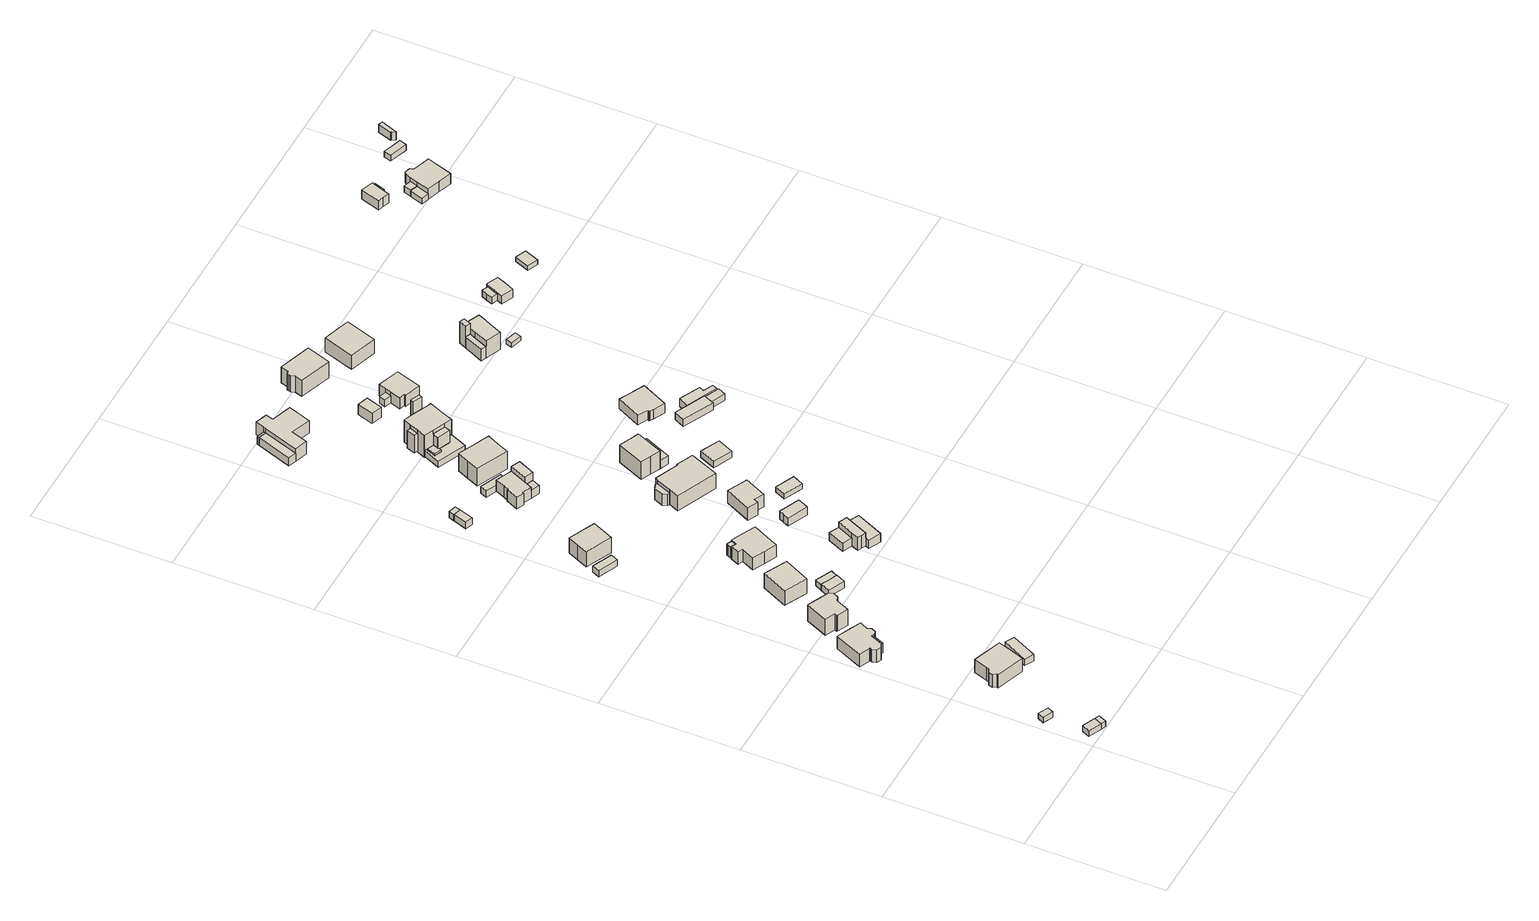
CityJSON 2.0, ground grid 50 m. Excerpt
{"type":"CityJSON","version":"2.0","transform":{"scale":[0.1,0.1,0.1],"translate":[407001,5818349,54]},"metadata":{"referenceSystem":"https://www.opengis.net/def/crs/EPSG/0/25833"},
"CityObjects":{
"building1":{"type":"Building","attributes":{"Gemeindeschluessel":"11000010","BezugspunktDach":"2200","function":"51009_1611","measuredHeight":2.53,"storeysAboveGround":0},"address":[{"country":"Germany","locality":"Berlin"}],"geometry":[{"type":"Solid","lod":"1","boundaries":[[[[0,1,2,3]],[[4,5,6,7]],[[4,7,3,2]],[[5,4,2,1]],[[6,5,1,0]],[[7,6,0,3]]]]}]},
"building2":{"type":"Building","attributes":{"Gemeindeschluessel":"11000010","BezugspunktDach":"2200","function":"31001_2723","measuredHeight":2.45,"storeysAboveGround":1},"address":[{"country":"Germany","locality":"Berlin","thoroughfareNumber":"57A (2)","thoroughfareName":"Lortzingstraße"}],"geometry":[{"type":"Solid","lod":"1","boundaries":[[[[8,9,1,0]],[[10,11,12,13]],[[10,13,0,1]],[[11,10,1,9]],[[12,11,9,8]],[[13,12,8,0]]]]}]},
"building3":{"type":"Building","attributes":{"Gemeindeschluessel":"11000010","BezugspunktDach":"2200","function":"51009_1610","measuredHeight":2.26,"storeysAboveGround":0},"address":[{"country":"Germany","locality":"Berlin"}],"geometry":[{"type":"Solid","lod":"1","boundaries":[[[[14,15,16,17]],[[18,19,20,21]],[[18,21,17,16]],[[19,18,16,15]],[[20,19,15,14]],[[21,20,14,17]]]]}]},
"building4":{"type":"Building","attributes":{"Gemeindeschluessel":"11000010","BezugspunktDach":"2200","function":"31001_1010","measuredHeight":7.86,"storeysAboveGround":1},"address":[{"country":"Germany","locality":"Berlin","thoroughfareNumber":"52","thoroughfareName":"Landvogtstraße"}],"geometry":[{"type":"Solid","lod":"1","boundaries":[[[[22,23,24,25,26,27,28,29,30,31]],[[32,33,34,35,36,37,38,39,40,41]],[[32,41,31,30]],[[33,32,30,29]],[[34,33,29,28]],[[35,34,28,27]],[[36,35,27,26]],[[37,36,26,25]],[[38,37,25,24]],[[39,38,24,23]],[[40,39,23,22]],[[41,40,22,31]]]]}]},
"building5":{"type":"Building","attributes":{"Gemeindeschluessel":"11000010","BezugspunktDach":"2200","function":"31001_1010","measuredHeight":8.36,"storeysAboveGround":1},"address":[{"country":"Germany","locality":"Berlin","thoroughfareNumber":"56B","thoroughfareName":"Lortzingstraße"}],"geometry":[{"type":"Solid","lod":"1","boundaries":[[[[42,43,44,45,46,47,48,49,50,51,52,53,54,55,56,57,58,59,60]],[[61,62,63,64,65,66,67,68,69,70,71,72,73,74,75,76,77,78,79]],[[61,79,60,59]],[[62,61,59,58]],[[63,62,58,57]],[[64,63,57,56]],[[65,64,56,55]],[[66,65,55,54]],[[67,66,54,53]],[[68,67,53,52]],[[69,68,52,51]],[[70,69,51,50]],[[71,70,50,49]],[[72,71,49,48]],[[73,72,48,47]],[[74,73,47,46]],[[75,74,46,45]],[[76,75,45,44]],[[77,76,44,43]],[[78,77,43,42]],[[79,78,42,60]]]]}]},
"building6":{"type":"Building","attributes":{"Gemeindeschluessel":"11000010","BezugspunktDach":"2200","function":"51009_1610","measuredHeight":4.18,"storeysAboveGround":0},"address":[{"country":"Germany","locality":"Berlin"}],"geometry":[{"type":"Solid","lod":"1","boundaries":[[[[80,81,82,83]],[[84,85,86,87]],[[84,87,83,82]],[[85,84,82,81]],[[86,85,81,80]],[[87,86,80,83]]]]}]},
"building7":{"type":"Building","attributes":{"Gemeindeschluessel":"11000010","BezugspunktDach":"2200","function":"31001_2463","measuredHeight":3.16,"storeysAboveGround":1},"address":[{"country":"Germany","locality":"Berlin","thoroughfareNumber":"52 (1)","thoroughfareName":"Landvogtstraße"}],"geometry":[{"type":"Solid","lod":"1","boundaries":[[[[88,89,90,91]],[[92,93,94,95]],[[92,95,91,90]],[[93,92,90,89]],[[94,93,89,88]],[[95,94,88,91]]]]}]},
"building8":{"type":"Building","attributes":{"Gemeindeschluessel":"11000010","BezugspunktDach":"2200","function":"31001_1010","measuredHeight":9.67,"storeysAboveGround":1},"address":[{"country":"Germany","locality":"Berlin","thoroughfareNumber":"56A","thoroughfareName":"Lortzingstraße"}],"geometry":[{"type":"Solid","lod":"1","boundaries":[[[[96,97,98,99,100,101,102,103,104,105,106]],[[107,108,109,110,111,112,113,114,115,116,117]],[[107,117,106,105]],[[108,107,105,104]],[[109,108,104,103]],[[110,109,103,102]],[[111,110,102,101]],[[112,111,101,100]],[[113,112,100,99]],[[114,113,99,98]],[[115,114,98,97]],[[116,115,97,96]],[[117,116,96,106]]]]}]},
"building9":{"type":"Building","attributes":{"Gemeindeschluessel":"11000010","BezugspunktDach":"2200","function":"31001_1010","measuredHeight":8.04,"storeysAboveGround":1},"address":[{"country":"Germany","locality":"Berlin","thoroughfareNumber":"56","thoroughfareName":"Lortzingstraße"}],"geometry":[{"type":"Solid","lod":"1","boundaries":[[[[118,119,120,121,122]],[[123,124,125,126,127]],[[123,127,122,121]],[[124,123,121,120]],[[125,124,120,119]],[[126,125,119,118]],[[127,126,118,122]]]]}]},
"building10":{"type":"Building","attributes":{"Gemeindeschluessel":"11000010","BezugspunktDach":"2200","function":"31001_2463","measuredHeight":3.16,"storeysAboveGround":1},"address":[{"country":"Germany","locality":"Berlin","thoroughfareNumber":"16B (1)","thoroughfareName":"Lortzingstraße"}],"geometry":[{"type":"Solid","lod":"1","boundaries":[[[[128,129,130,131]],[[132,133,134,135]],[[132,135,131,130]],[[133,132,130,129]],[[134,133,129,128]],[[135,134,128,131]]]]}]},
"building11":{"type":"Building","attributes":{"Gemeindeschluessel":"11000010","BezugspunktDach":"2200","function":"31001_2463","measuredHeight":3.23,"storeysAboveGround":1},"address":[{"country":"Germany","locality":"Berlin","thoroughfareNumber":"56 (1)","thoroughfareName":"Lortzingstraße"}],"geometry":[{"type":"Solid","lod":"1","boundaries":[[[[136,137,138,139,140]],[[141,142,143,144,145]],[[141,145,140,139]],[[142,141,139,138]],[[143,142,138,137]],[[144,143,137,136]],[[145,144,136,140]]]]}]},
"building12":{"type":"Building","attributes":{"Gemeindeschluessel":"11000010","BezugspunktDach":"2200","function":"51009_1610","measuredHeight":2.35,"storeysAboveGround":0},"address":[{"country":"Germany","locality":"Berlin"}],"geometry":[{"type":"Solid","lod":"1","boundaries":[[[[146,147,148,149]],[[150,151,152,153]],[[150,153,149,148]],[[151,150,148,147]],[[152,151,147,146]],[[153,152,146,149]]]]}]},
"building13":{"type":"Building","attributes":{"Gemeindeschluessel":"11000010","BezugspunktDach":"2200","function":"31001_1010","measuredHeight":8.11,"storeysAboveGround":1},"address":[{"country":"Germany","locality":"Berlin","thoroughfareNumber":"18","thoroughfareName":"Bachstraße"}],"geometry":[{"type":"Solid","lod":"1","boundaries":[[[[154,155,156,157,158,159]],[[160,161,162,163,164,165]],[[160,165,159,158]],[[161,160,158,157]],[[162,161,157,156]],[[163,162,156,155]],[[164,163,155,154]],[[165,164,154,159]]]]}]},
"building14":{"type":"Building","attributes":{"Gemeindeschluessel":"11000010","BezugspunktDach":"2200","function":"51009_1610","measuredHeight":4.7,"storeysAboveGround":0},"address":[{"country":"Germany","locality":"Berlin"}],"geometry":[{"type":"Solid","lod":"1","boundaries":[[[[166,167,168,169,170,171]],[[172,173,174,175,176,177]],[[172,177,171,170]],[[173,172,170,169]],[[174,173,169,168]],[[175,174,168,167]],[[176,175,167,166]],[[177,176,166,171]]]]}]},
"building15":{"type":"Building","attributes":{"Gemeindeschluessel":"11000010","BezugspunktDach":"2200","function":"51009_1611","measuredHeight":2.88,"storeysAboveGround":0},"address":[{"country":"Germany","locality":"Berlin"}],"geometry":[{"type":"Solid","lod":"1","boundaries":[[[[178,179,180,181]],[[182,183,184,185]],[[182,185,181,180]],[[183,182,180,179]],[[184,183,179,178]],[[185,184,178,181]]]]}]},
"building16":{"type":"Building","attributes":{"Gemeindeschluessel":"11000010","BezugspunktDach":"2200","function":"31001_1010","measuredHeight":5.99,"storeysAboveGround":1},"address":[{"country":"Germany","locality":"Berlin","thoroughfareNumber":"55","thoroughfareName":"Lortzingstraße"}],"geometry":[{"type":"Solid","lod":"1","boundaries":[[[[186,187,188,189,190,191,192,193,194,195,196]],[[197,198,177,176,175,199,200,201,202,203,204]],[[197,204,196,195]],[[198,197,195,194]],[[177,198,194,193]],[[176,177,193,192]],[[175,176,192,191]],[[199,175,191,190]],[[200,199,190,189]],[[201,200,189,188]],[[202,201,188,187]],[[203,202,187,186]],[[204,203,186,196]]]]}]},
"building17":{"type":"Building","attributes":{"Gemeindeschluessel":"11000010","BezugspunktDach":"2200","function":"31001_1313","measuredHeight":2.64,"storeysAboveGround":1},"address":[{"country":"Germany","locality":"Berlin","thoroughfareNumber":"16A (1)","thoroughfareName":"Bachstraße"}],"geometry":[{"type":"Solid","lod":"1","boundaries":[[[[205,206,207,208,209]],[[210,211,212,183,182]],[[210,182,209,208]],[[211,210,208,207]],[[212,211,207,206]],[[183,212,206,205]],[[182,183,205,209]]]]}]},
"building18":{"type":"Building","attributes":{"Gemeindeschluessel":"11000010","function":"31001_1010"},"address":[{"country":"Germany","locality":"Berlin","thoroughfareNumber":"51","thoroughfareName":"Landvogtstraße"}],"children":["building18-1","building18-2","building18-3"]},
"building18-1":{"type":"BuildingPart","attributes":{"BezugspunktDach":"2200","measuredHeight":5.88,"storeysAboveGround":2},"parents":["building18"],"geometry":[{"type":"MultiSurface","lod":"1","boundaries":[[[213,214,215,216,217,218,219]],[[220,221,222,223,224,225,226]],[[220,226,219,218]],[[227,228,218,217]],[[222,221,217,216]],[[223,222,216,215]],[[229,230,215,214]],[[223,231,223,224]],[[225,224,214,213]],[[226,225,213,219]],[[221,220,228,227]],[[224,223,231,230,229]]]}]},
"building18-2":{"type":"BuildingPart","attributes":{"BezugspunktDach":"2200","measuredHeight":3.64,"storeysAboveGround":2},"parents":["building18"],"geometry":[{"type":"Solid","lod":"1","boundaries":[[[[232,233,230,229,234]],[[224,223,235,236,237]],[[224,237,234,229]],[[235,223,230,233]],[[236,235,233,232]],[[237,236,232,234]],[[223,224,229,230]]]]}]},
"building18-3":{"type":"BuildingPart","attributes":{"BezugspunktDach":"2200","measuredHeight":3.81,"storeysAboveGround":2},"parents":["building18"],"geometry":[{"type":"MultiSurface","lod":"1","boundaries":[[[228,227,238,239]],[[240,241,242,243]],[[240,243,239,238]],[[241,240,238,227]],[[242,241,221,220]],[[243,242,228,239]],[[220,221,227,228]]]}]},
"building19":{"type":"Building","attributes":{"Gemeindeschluessel":"11000010","function":"31001_1010"},"address":[{"country":"Germany","locality":"Berlin","thoroughfareNumber":"16D","thoroughfareName":"Lortzingstraße"}],"children":["building19-1","building19-2","building19-3"]},
"building19-1":{"type":"BuildingPart","attributes":{"BezugspunktDach":"2200","measuredHeight":7.11,"storeysAboveGround":1},"parents":["building19"],"geometry":[{"type":"Solid","lod":"1","boundaries":[[[[244,245,246,247,248,249,250,251,252,253,254,255,256,257]],[[258,259,260,261,262,263,264,265,266,267,268,269,270,271]],[[258,271,257,256]],[[259,258,256,255]],[[260,259,255,254]],[[261,260,254,253]],[[262,261,253,252]],[[263,262,252,251]],[[264,263,251,250]],[[268,267,247,246],[268,272,273,267]],[[269,268,246,245]],[[270,269,245,244]],[[271,270,244,257]],[[265,264,250,249]],[[266,265,249,248]],[[266,248,247,267]],[[272,268,267,273]]]]}]},
"building19-2":{"type":"BuildingPart","attributes":{"BezugspunktDach":"2200","measuredHeight":3.53,"storeysAboveGround":1},"parents":["building19"],"geometry":[{"type":"Solid","lod":"1","boundaries":[[[[274,275,273,272]],[[267,276,277,268]],[[277,276,275,274]],[[268,277,274,272]],[[267,268,272,273]],[[276,267,273,275]]]]}]},
"building19-3":{"type":"BuildingPart","attributes":{"BezugspunktDach":"2200","measuredHeight":6.95,"storeysAboveGround":1},"parents":["building19"],"geometry":[{"type":"MultiSurface","lod":"1","boundaries":[[[278,279,280,281]],[[282,283,284,285]],[[250,249,265,264,282,285,267,266,265,249,248,247,286,281,280]],[[283,282,280,279]],[[284,283,279,278]],[[273,275,276,267,285,284,278,281]],[[264,265,249,250]],[[249,265,266,248]],[[286,247,248,266,267]],[[267,276,275,273]]]}]},
"building20":{"type":"Building","attributes":{"Gemeindeschluessel":"11000010","BezugspunktDach":"2200","function":"51009_1611","measuredHeight":2.76,"storeysAboveGround":0},"address":[{"country":"Germany","locality":"Berlin"}],"geometry":[{"type":"Solid","lod":"1","boundaries":[[[[287,288,289,290,291]],[[292,293,294,295,296]],[[292,296,291,290]],[[293,292,290,289]],[[294,293,289,288]],[[295,294,288,287]],[[296,295,287,291]]]]}]},
"building21":{"type":"Building","attributes":{"Gemeindeschluessel":"11000010","BezugspunktDach":"2200","function":"31001_2723","measuredHeight":4.02,"storeysAboveGround":1},"address":[{"country":"Germany","locality":"Berlin","thoroughfareNumber":"55 (1)","thoroughfareName":"Lortzingstraße"}],"geometry":[{"type":"Solid","lod":"1","boundaries":[[[[297,298,299,300,301,302]],[[303,304,305,306,307,308]],[[303,308,302,301]],[[304,303,301,300]],[[305,304,300,299]],[[306,305,299,298]],[[307,306,298,297]],[[308,307,297,302]]]]}]},
"building22":{"type":"Building","attributes":{"Gemeindeschluessel":"11000010","BezugspunktDach":"2200","function":"31001_2000","measuredHeight":3.74,"storeysAboveGround":1},"address":[{"country":"Germany","locality":"Berlin","thoroughfareNumber":"44 (1)","thoroughfareName":"Pfalzgrafenweg"}],"geometry":[{"type":"Solid","lod":"1","boundaries":[[[[309,310,311,312]],[[313,314,315,316]],[[313,316,312,311]],[[314,313,311,310]],[[315,314,310,309]],[[316,315,309,312]]]]}]},
"building23":{"type":"Building","attributes":{"Gemeindeschluessel":"11000010","BezugspunktDach":"2200","function":"31001_1010","measuredHeight":7.12,"storeysAboveGround":1},"address":[{"country":"Germany","locality":"Berlin","thoroughfareNumber":"54","thoroughfareName":"Lortzingstraße"}],"geometry":[{"type":"Solid","lod":"1","boundaries":[[[[317,318,319,320,321,322,323]],[[324,325,326,327,328,329,330]],[[324,330,323,322]],[[325,324,322,321]],[[326,325,321,320]],[[327,326,320,319]],[[328,327,319,318]],[[329,328,318,317]],[[330,329,317,323]]]]}]},
"building24":{"type":"Building","attributes":{"Gemeindeschluessel":"11000010","BezugspunktDach":"2200","function":"31001_1010","measuredHeight":9.3,"storeysAboveGround":1},"address":[{"country":"Germany","locality":"Berlin","thoroughfareNumber":"16E","thoroughfareName":"Lortzingstraße"}],"geometry":[{"type":"Solid","lod":"1","boundaries":[[[[331,332,333,334,335,336,337,338]],[[339,340,341,342,343,344,345,346]],[[339,346,338,337]],[[340,339,337,336]],[[341,340,336,335]],[[342,341,335,334]],[[343,342,334,333]],[[344,343,333,332]],[[345,344,332,331]],[[346,345,331,338]]]]}]},
"building25":{"type":"Building","attributes":{"Gemeindeschluessel":"11000010","function":"31001_1010"},"address":[{"country":"Germany","locality":"Berlin","thoroughfareNumber":"53","thoroughfareName":"Lortzingstraße"}],"children":["building25-1","building25-2"]},
"building25-1":{"type":"BuildingPart","attributes":{"BezugspunktDach":"2200","measuredHeight":8.42,"storeysAboveGround":1},"parents":["building25"],"geometry":[{"type":"MultiSurface","lod":"1","boundaries":[[[347,348,349,350,351,352,353,354,355,356,357]],[[358,359,360,361,362,363,364,365,366,367,368]],[[358,368,357,356]],[[359,358,356,355]],[[369,370,355,354]],[[361,360,354,353]],[[362,361,353,352]],[[363,362,352,351]],[[364,363,351,350]],[[365,364,350,349]],[[366,365,349,348]],[[367,366,348,347]],[[368,367,347,357]],[[360,359,371,370,369]]]}]},
"building25-2":{"type":"BuildingPart","attributes":{"BezugspunktDach":"2200","measuredHeight":4.88,"storeysAboveGround":1},"parents":["building25"],"geometry":[{"type":"MultiSurface","lod":"1","boundaries":[[[372,373,370,369,374,375,376]],[[377,378,360,359,358,379,380]],[[377,380,376,375]],[[378,377,375,374]],[[360,378,374,369]],[[358,359,370,373]],[[379,358,373,372]],[[380,379,372,376]],[[359,360,381,369,370]]]}]},
"building26":{"type":"Building","attributes":{"Gemeindeschluessel":"11000010","BezugspunktDach":"2200","function":"51009_1610","measuredHeight":3.36,"storeysAboveGround":0},"address":[{"country":"Germany","locality":"Berlin"}],"geometry":[{"type":"Solid","lod":"1","boundaries":[[[[382,383,384,385]],[[386,387,314,313]],[[386,313,385,384]],[[387,386,384,383]],[[314,387,383,382]],[[313,314,382,385]]]]}]},
"building27":{"type":"Building","attributes":{"Gemeindeschluessel":"11000010","BezugspunktDach":"2200","function":"31001_1010","measuredHeight":5.41,"storeysAboveGround":1},"address":[{"country":"Germany","locality":"Berlin","thoroughfareNumber":"44","thoroughfareName":"Pfalzgrafenweg"}],"geometry":[{"type":"Solid","lod":"1","boundaries":[[[[388,389,390,391,392,393,394,395,396,397]],[[314,387,398,399,400,401,402,403,404,315]],[[314,315,397,396]],[[387,314,396,395]],[[398,387,395,394]],[[399,398,394,393]],[[400,399,393,392]],[[401,400,392,391]],[[402,401,391,390]],[[403,402,390,389]],[[404,403,389,388]],[[315,404,388,397]]]]}]},
"building28":{"type":"Building","attributes":{"Gemeindeschluessel":"11000010","BezugspunktDach":"2200","function":"51009_1611","measuredHeight":2.64,"storeysAboveGround":0},"address":[{"country":"Germany","locality":"Berlin"}],"geometry":[{"type":"Solid","lod":"1","boundaries":[[[[405,406,407,408,409,410,411,412,413,414,415,416]],[[417,418,419,420,421,422,423,424,425,426,427,428]],[[417,428,416,415]],[[418,417,415,414]],[[419,418,414,413]],[[420,419,413,412]],[[421,420,412,411]],[[422,421,411,410]],[[423,422,410,409]],[[424,423,409,408]],[[425,424,408,407]],[[426,425,407,406]],[[427,426,406,405]],[[428,427,405,416]]]]}]},
"building29":{"type":"Building","attributes":{"Gemeindeschluessel":"11000010","BezugspunktDach":"2200","function":"51009_1610","measuredHeight":5.04,"storeysAboveGround":0},"address":[{"country":"Germany","locality":"Berlin"}],"geometry":[{"type":"Solid","lod":"1","boundaries":[[[[429,430,431,432]],[[433,434,435,436]],[[433,436,432,431]],[[434,433,431,430]],[[435,434,430,429]],[[436,435,429,432]]]]}]},
"building30":{"type":"Building","attributes":{"Gemeindeschluessel":"11000010","BezugspunktDach":"2200","function":"31001_2000","measuredHeight":2.22,"storeysAboveGround":1},"address":[{"country":"Germany","locality":"Berlin","thoroughfareNumber":"54 (1)","thoroughfareName":"Lortzingstraße"}],"geometry":[{"type":"Solid","lod":"1","boundaries":[[[[437,438,439,440]],[[441,442,443,444]],[[441,444,440,439]],[[442,441,439,438]],[[443,442,438,437]],[[444,443,437,440]]]]}]},
"building31":{"type":"Building","attributes":{"Gemeindeschluessel":"11000010","function":"31001_1010"},"address":[{"country":"Germany","locality":"Berlin","thoroughfareNumber":"17, 17A","thoroughfareName":"Lortzingstraße"}],"children":["building31-1","building31-2","building31-3","building31-4"]},
"building31-1":{"type":"BuildingPart","attributes":{"BezugspunktDach":"2200","measuredHeight":10.18,"storeysAboveGround":1},"parents":["building31"],"geometry":[{"type":"MultiSurface","lod":"1","boundaries":[[[445,446,447,448,449,450,451,452,453,454,455,456,457,458,459,460]],[[461,462,463,464,465,466,467,468,469,470,471,472,473,474,475,476]],[[461,476,460,459]],[[462,461,459,458]],[[477,478,458,457]],[[463,462,479,480,481,482]],[[464,463,457,456]],[[465,464,456,455]],[[466,465,455,454]],[[467,466,454,453]],[[468,467,453,452]],[[469,468,452,451]],[[470,469,451,450]],[[471,470,450,449]],[[472,471,449,448]],[[473,472,448,447]],[[474,473,447,446]],[[483,484,485,446,445]],[[475,474,486,487]],[[476,475,445,460]],[[482,481,480,479,478,477]],[[487,486,485,484,483]]]}]},
"building31-2":{"type":"BuildingPart","attributes":{"BezugspunktDach":"2200","measuredHeight":7.54,"storeysAboveGround":1},"parents":["building31"],"geometry":[{"type":"Solid","lod":"1","boundaries":[[[[478,477,488,489]],[[490,481,480,491]],[[490,491,489,488]],[[481,490,488,477]],[[491,480,478,489]],[[480,481,477,478]]]]}]},
"building31-3":{"type":"BuildingPart","attributes":{"BezugspunktDach":"2200","measuredHeight":7.89,"storeysAboveGround":1},"parents":["building31"],"geometry":[{"type":"MultiSurface","lod":"1","boundaries":[[[492,493,484,483,494,495]],[[496,487,486,497,498,499]],[[500,501,495,494]],[[487,496,494,483]],[[497,486,484,493]],[[498,497,493,492]],[[499,501,502,498,492,495]],[[496,499,501,500]],[[486,487,483,484]],[[498,502,501,499]]]}]},
"building31-4":{"type":"BuildingPart","attributes":{"BezugspunktDach":"2200","measuredHeight":3.13,"storeysAboveGround":1},"parents":["building31"],"geometry":[{"type":"MultiSurface","lod":"1","boundaries":[[[503,502,501,500,504,505]],[[506,507,508,509,510,511]],[[506,511,505,504]],[[507,506,504,500]],[[508,507,496,499]],[[509,508,499,498]],[[510,509,502,503]],[[511,510,503,505]],[[499,496,500,501]],[[498,499,501,502]]]}]},
"building32":{"type":"Building","attributes":{"Gemeindeschluessel":"11000010","function":"31001_1010"},"address":[{"country":"Germany","locality":"Berlin","thoroughfareNumber":"52","thoroughfareName":"Lortzingstraße"}],"children":["building32-1","building32-2"]},
"building32-1":{"type":"BuildingPart","attributes":{"BezugspunktDach":"2200","measuredHeight":8.84,"storeysAboveGround":2},"parents":["building32"],"geometry":[{"type":"MultiSurface","lod":"1","boundaries":[[[512,513,514,515,516,517]],[[518,519,520,521,522,523]],[[518,523,517,516]],[[519,518,516,515]],[[520,519,515,514]],[[521,520,521,524,525,526,514,513]],[[522,521,513,512]],[[523,522,512,517]],[[526,525,524,521,520]]]}]},
"building32-2":{"type":"BuildingPart","attributes":{"BezugspunktDach":"2200","measuredHeight":3.58,"storeysAboveGround":2},"parents":["building32"],"geometry":[{"type":"Solid","lod":"1","boundaries":[[[[527,528,525,524]],[[520,529,530,521]],[[529,520,525,528]],[[530,529,528,527]],[[521,530,527,524]],[[521,524,525,520]]]]}]},
"building33":{"type":"Building","attributes":{"Gemeindeschluessel":"11000010","BezugspunktDach":"2200","function":"51009_1610","measuredHeight":14.38,"storeysAboveGround":0},"address":[{"country":"Germany","locality":"Berlin"}],"geometry":[{"type":"Solid","lod":"1","boundaries":[[[[531,532,533,534]],[[535,536,537,538]],[[535,538,534,533]],[[536,535,533,532]],[[537,536,532,531]],[[538,537,531,534]]]]}]},
"building34":{"type":"Building","attributes":{"Gemeindeschluessel":"11000010","BezugspunktDach":"2200","function":"31001_1313","measuredHeight":2.64,"storeysAboveGround":1},"address":[{"country":"Germany","locality":"Berlin","thoroughfareNumber":"53 (1)","thoroughfareName":"Lortzingstraße"}],"geometry":[{"type":"Solid","lod":"1","boundaries":[[[[539,540,541,542]],[[543,544,545,546]],[[543,546,542,541]],[[544,543,541,540]],[[545,544,540,539]],[[546,545,539,542]]]]}]},
"building35":{"type":"Building","attributes":{"Gemeindeschluessel":"11000010","BezugspunktDach":"2200","function":"31001_2723","measuredHeight":5.09,"storeysAboveGround":1},"address":[{"country":"Germany","locality":"Berlin","thoroughfareNumber":"18 (1)","thoroughfareName":"Lortzingstraße"}],"geometry":[{"type":"Solid","lod":"1","boundaries":[[[[547,548,549,550]],[[551,552,553,554]],[[551,554,550,549]],[[552,551,549,548]],[[553,552,548,547]],[[554,553,547,550]]]]}]},
"building36":{"type":"Building","attributes":{"Gemeindeschluessel":"11000010","BezugspunktDach":"2200","function":"51009_1610","measuredHeight":2.94,"storeysAboveGround":0},"address":[{"country":"Germany","locality":"Berlin"}],"geometry":[{"type":"Solid","lod":"1","boundaries":[[[[555,556,557,558]],[[559,560,561,562]],[[559,562,558,557]],[[560,559,557,556]],[[561,560,556,555]],[[562,561,555,558]]]]}]},
"building37":{"type":"Building","attributes":{"Gemeindeschluessel":"11000010","BezugspunktDach":"2200","function":"31001_1010","measuredHeight":4.83,"storeysAboveGround":1},"address":[{"country":"Germany","locality":"Berlin","thoroughfareNumber":"18","thoroughfareName":"Lortzingstraße"}],"geometry":[{"type":"Solid","lod":"1","boundaries":[[[[563,564,565,566,567,568,569,570]],[[571,572,573,574,575,576,577,578]],[[571,578,570,569]],[[572,571,569,568]],[[573,572,568,567]],[[574,573,567,566]],[[575,574,566,565]],[[576,575,565,564]],[[577,576,564,563]],[[578,577,563,570]]]]}]},
"building38":{"type":"Building","attributes":{"Gemeindeschluessel":"11000010","BezugspunktDach":"2200","function":"31001_1010","measuredHeight":9,"storeysAboveGround":1},"address":[{"country":"Germany","locality":"Berlin","thoroughfareNumber":"46","thoroughfareName":"Pfalzgrafenweg"}],"geometry":[{"type":"Solid","lod":"1","boundaries":[[[[579,580,581,582,583,584,585,586,587,588]],[[589,590,591,592,593,594,595,596,597,598]],[[589,598,588,587]],[[590,589,587,586]],[[591,590,586,585]],[[592,591,585,584]],[[593,592,584,583]],[[594,593,583,582]],[[595,594,582,581]],[[596,595,581,580]],[[597,596,580,579]],[[598,597,579,588]]]]}]},
"building39":{"type":"Building","attributes":{"Gemeindeschluessel":"11000010","BezugspunktDach":"2200","function":"31001_1010","measuredHeight":4.9,"storeysAboveGround":2},"address":[{"country":"Germany","locality":"Berlin","thoroughfareNumber":"51","thoroughfareName":"Lortzingstraße"}],"geometry":[{"type":"Solid","lod":"1","boundaries":[[[[599,600,601,602,603,604,605,606,607,608]],[[609,610,611,612,613,614,615,616,617,618]],[[609,618,608,607]],[[610,609,607,606]],[[611,610,606,605]],[[612,611,605,604]],[[613,612,604,603]],[[614,613,603,602]],[[615,614,602,601]],[[616,615,601,600]],[[617,616,600,599]],[[618,617,599,608]]]]}]},
"building40":{"type":"Building","attributes":{"Gemeindeschluessel":"11000010","function":"31001_2723"},"address":[{"country":"Germany","locality":"Berlin","thoroughfareNumber":"52 (1)","thoroughfareName":"Lortzingstraße"}],"children":["building40-1","building40-2"]},
"building40-1":{"type":"BuildingPart","attributes":{"BezugspunktDach":"2200","measuredHeight":3.75,"storeysAboveGround":1},"parents":["building40"],"geometry":[{"type":"Solid","lod":"1","boundaries":[[[[619,620,621,622,623,624]],[[625,626,627,628,629,630]],[[625,630,624,623]],[[626,625,623,622]],[[627,626,622,621]],[[628,627,621,620],[628,631,632,627]],[[629,628,620,619]],[[630,629,619,624]],[[631,628,627,632]]]]}]},
"building40-2":{"type":"BuildingPart","attributes":{"BezugspunktDach":"2200","measuredHeight":2.63,"storeysAboveGround":1},"parents":["building40"],"geometry":[{"type":"Solid","lod":"1","boundaries":[[[[633,634,635,632,631]],[[627,636,637,638,628]],[[636,627,632,635]],[[637,636,635,634]],[[638,637,634,633]],[[628,638,633,631]],[[631,632,627,628]]]]}]},
"building41":{"type":"Building","attributes":{"Gemeindeschluessel":"11000010","BezugspunktDach":"2200","function":"31001_2723","measuredHeight":3.26,"storeysAboveGround":1},"address":[{"country":"Germany","locality":"Berlin","thoroughfareNumber":"51 (1)","thoroughfareName":"Lortzingstraße"}],"geometry":[{"type":"Solid","lod":"1","boundaries":[[[[639,640,641,642,643,644]],[[645,646,647,648,636,626]],[[645,626,644,643]],[[646,645,643,642]],[[647,646,642,641]],[[648,647,641,640]],[[636,648,640,639]],[[626,636,639,644]]]]}]},
"building42":{"type":"Building","attributes":{"Gemeindeschluessel":"11000010","BezugspunktDach":"2200","function":"31001_1010","measuredHeight":8.33,"storeysAboveGround":1},"address":[{"country":"Germany","locality":"Berlin","thoroughfareNumber":"48","thoroughfareName":"Pfalzgrafenweg"}],"geometry":[{"type":"Solid","lod":"1","boundaries":[[[[649,650,651,652,653]],[[654,655,656,657,658]],[[654,658,653,652]],[[655,654,652,651]],[[656,655,651,650]],[[657,656,650,649]],[[658,657,649,653]]]]}]},
"building43":{"type":"Building","attributes":{"Gemeindeschluessel":"11000010","function":"31001_1010"},"address":[{"country":"Germany","locality":"Berlin","thoroughfareNumber":"48","thoroughfareName":"Lortzingstraße"}],"children":["building43-1","building43-2"]},
"building43-1":{"type":"BuildingPart","attributes":{"BezugspunktDach":"2200","measuredHeight":9.71,"storeysAboveGround":1},"parents":["building43"],"geometry":[{"type":"MultiSurface","lod":"1","boundaries":[[[659,660,661,662,663,664,665,666]],[[667,668,669,670,671,672,673,674]],[[675,676,666,665]],[[677,675,667,665,664]],[[669,668,664,663]],[[670,669,663,662]],[[671,670,662,661]],[[672,671,661,660]],[[673,672,660,659]],[[674,673,659,666]],[[667,674,676,675]],[[668,667,675,677]]]}]},
"building43-2":{"type":"BuildingPart","attributes":{"BezugspunktDach":"2200","measuredHeight":4.94,"storeysAboveGround":1},"parents":["building43"],"geometry":[{"type":"MultiSurface","lod":"1","boundaries":[[[676,677,678,679]],[[680,668,674,681]],[[680,681,679,678]],[[668,680,678,677]],[[681,674,676,679]],[[674,667,675,676]],[[677,675,667,668]]]}]},
"building44":{"type":"Building","attributes":{"Gemeindeschluessel":"11000010","BezugspunktDach":"2200","function":"51009_1610","measuredHeight":9.29,"storeysAboveGround":0},"address":[{"country":"Germany","locality":"Berlin"}],"geometry":[{"type":"Solid","lod":"1","boundaries":[[[[682,683,684,685]],[[686,687,688,689]],[[686,689,685,684]],[[687,686,684,683]],[[688,687,683,682]],[[689,688,682,685]]]]}]},
"building45":{"type":"Building","attributes":{"Gemeindeschluessel":"11000010","BezugspunktDach":"2200","function":"31001_2000","measuredHeight":1.83,"storeysAboveGround":1},"address":[{"country":"Germany","locality":"Berlin","thoroughfareNumber":"48 (2)","thoroughfareName":"Lortzingstraße"}],"geometry":[{"type":"Solid","lod":"1","boundaries":[[[[690,691,692,693]],[[694,695,696,697]],[[694,697,693,692]],[[695,694,692,691]],[[696,695,691,690]],[[697,696,690,693]]]]}]},
"building46":{"type":"Building","attributes":{"Gemeindeschluessel":"11000010","function":"31001_1010"},"address":[{"country":"Germany","locality":"Berlin","thoroughfareNumber":"50","thoroughfareName":"Pfalzgrafenweg"}],"children":["building46-1","building46-2"]},
"building46-1":{"type":"BuildingPart","attributes":{"BezugspunktDach":"2200","measuredHeight":4.19,"storeysAboveGround":1},"parents":["building46"],"geometry":[{"type":"MultiSurface","lod":"1","boundaries":[[[698,699,700,701,702,703,704,705,706]],[[707,708,709,710,711,712,713,714,715]],[[707,715,706,705]],[[716,717,718,705,704]],[[719,720,716,708,704,703]],[[721,719,703,702]],[[711,710,702,701]],[[712,711,701,700]],[[713,712,700,699]],[[714,713,699,698]],[[715,714,698,706]],[[708,707,718,717,716]],[[709,722,720,719]],[[722,708,716,720]],[[710,709,719,721]]]}]},
"building46-2":{"type":"BuildingPart","attributes":{"BezugspunktDach":"2200","measuredHeight":3.55,"storeysAboveGround":1},"parents":["building46"],"geometry":[{"type":"MultiSurface","lod":"1","boundaries":[[[717,720,719,721,723,724,725]],[[726,727,710,709,722,707,728]],[[726,728,725,724]],[[727,726,724,723]],[[710,727,723,721]],[[728,707,717,725]],[[709,710,721,719]],[[722,709,719,720]],[[707,729,708,716,717]],[[722,720,716,708]]]}]},
"building47":{"type":"Building","attributes":{"Gemeindeschluessel":"11000010","BezugspunktDach":"2200","function":"31001_2000","measuredHeight":2.05,"storeysAboveGround":1},"address":[{"country":"Germany","locality":"Berlin","thoroughfareNumber":"52 (1)","thoroughfareName":"Pfalzgrafenweg"}],"geometry":[{"type":"Solid","lod":"1","boundaries":[[[[730,731,732,733]],[[734,735,736,737]],[[734,737,733,732]],[[735,734,732,731]],[[736,735,731,730]],[[737,736,730,733]]]]}]},
"building48":{"type":"Building","attributes":{"Gemeindeschluessel":"11000010","BezugspunktDach":"2200","function":"31001_1312","measuredHeight":4.58,"storeysAboveGround":1},"address":[{"country":"Germany","locality":"Berlin","thoroughfareNumber":"49","thoroughfareName":"Pfalzgrafenweg"}],"geometry":[{"type":"Solid","lod":"1","boundaries":[[[[738,739,740,741,742,743,744,745]],[[746,747,748,749,750,751,752,753]],[[746,753,745,744]],[[747,746,744,743]],[[748,747,743,742]],[[749,748,742,741]],[[750,749,741,740]],[[751,750,740,739]],[[752,751,739,738]],[[753,752,738,745]]]]}]},
"building49":{"type":"Building","attributes":{"Gemeindeschluessel":"11000010","BezugspunktDach":"2200","function":"31001_2000","measuredHeight":2.81,"storeysAboveGround":1},"address":[{"country":"Germany","locality":"Berlin","thoroughfareNumber":"49 (1)","thoroughfareName":"Pfalzgrafenweg"}],"geometry":[{"type":"Solid","lod":"1","boundaries":[[[[754,755,756,757]],[[758,759,760,761]],[[758,761,757,756]],[[759,758,756,755]],[[760,759,755,754]],[[761,760,754,757]]]]}]},
"building50":{"type":"Building","attributes":{"Gemeindeschluessel":"11000010","BezugspunktDach":"2200","function":"51009_1611","measuredHeight":3.21,"storeysAboveGround":0},"address":[{"country":"Germany","locality":"Berlin"}],"geometry":[{"type":"Solid","lod":"1","boundaries":[[[[762,763,764,765]],[[766,767,768,769]],[[766,769,765,764]],[[767,766,764,763]],[[768,767,763,762]],[[769,768,762,765]]]]}]},
"building51":{"type":"Building","attributes":{"Gemeindeschluessel":"11000010","BezugspunktDach":"2200","function":"31001_2723","measuredHeight":2.79,"storeysAboveGround":1},"address":[{"country":"Germany","locality":"Berlin","thoroughfareNumber":"53 (1)","thoroughfareName":"Pfalzgrafenweg"}],"geometry":[{"type":"Solid","lod":"1","boundaries":[[[[770,771,772,773]],[[774,775,776,777]],[[774,777,773,772]],[[775,774,772,771]],[[776,775,771,770]],[[777,776,770,773]]]]}]},
"building52":{"type":"Building","attributes":{"Gemeindeschluessel":"11000010","BezugspunktDach":"2200","function":"31001_1010","measuredHeight":5.62,"storeysAboveGround":1},"address":[{"country":"Germany","locality":"Berlin","thoroughfareNumber":"53","thoroughfareName":"Pfalzgrafenweg"}],"geometry":[{"type":"Solid","lod":"1","boundaries":[[[[778,779,780,781,782,783,784,785,786,787,788]],[[789,790,791,792,793,794,795,796,797,798,799]],[[789,799,788,787]],[[790,789,787,786]],[[791,790,786,785]],[[792,791,785,784]],[[793,792,784,783]],[[794,793,783,782]],[[795,794,782,781]],[[796,795,781,780]],[[797,796,780,779]],[[798,797,779,778]],[[799,798,778,788]]]]}]},
"building53":{"type":"Building","attributes":{"Gemeindeschluessel":"11000010","BezugspunktDach":"2200","function":"51009_1610","measuredHeight":2.78,"storeysAboveGround":0},"address":[{"country":"Germany","locality":"Berlin"}],"geometry":[{"type":"Solid","lod":"1","boundaries":[[[[800,801,802,803,804]],[[805,806,807,808,809]],[[805,809,804,803]],[[806,805,803,802]],[[807,806,802,801]],[[808,807,801,800]],[[809,808,800,804]]]]}]},
"building54":{"type":"Building","attributes":{"Gemeindeschluessel":"11000010","BezugspunktDach":"2200","function":"51009_1610","measuredHeight":3.55,"storeysAboveGround":0},"address":[{"country":"Germany","locality":"Berlin"}],"geometry":[{"type":"Solid","lod":"1","boundaries":[[[[810,811,812,813,814]],[[815,816,817,818,819]],[[815,819,814,813]],[[816,815,813,812]],[[817,816,812,811]],[[818,817,811,810]],[[819,818,810,814]]]]}]}
},
"vertices":[
[84,11,25],[97,40,25],[51,61,25],[37,33,25],[51,61,0],[97,40,0],[84,11,0],[37,33,0],
[101,4,25],[114,33,25],[97,40,1],[114,33,1],[101,4,1],[84,11,1],
[68,174,23],[79,196,23],[43,213,23],[32,191,23],[43,213,0],[79,196,0],[68,174,0],[32,191,0],
[116,394,58],[114,388,58],[217,353,58],[234,401,58],[250,450,58],[147,486,58],[130,437,58],[127,427,58],[114,422,58],[109,407,58],[114,422,1],[127,427,1],[130,437,1],[147,486,1],[250,450,1],[234,401,1],[217,353,1],[114,388,1],[116,394,1],[109,407,1],
[48,809,57],[51,808,57],[48,802,57],[53,786,57],[69,779,57],[84,786,57],[87,792,57],[103,829,57],[114,824,57],[115,824,57],[127,828,57],[134,844,57],[130,855,57],[128,856,57],[143,887,57],[108,903,57],[79,916,57],[55,927,57],[10,826,57],[55,927,3],[79,916,3],[108,903,3],[143,887,3],[128,856,3],[130,855,3],[134,844,3],[127,828,3],[115,824,3],[114,824,3],[103,829,3],[87,792,3],[84,786,3],[69,779,3],[53,786,3],[48,802,3],[51,808,3],[48,809,3],[10,826,3],
[98,787,48],[114,824,48],[103,829,48],[87,792,48],[103,829,6],[114,824,6],[98,787,6],[87,792,6],
[277,341,28],[323,432,28],[290,449,28],[245,358,28],[290,449,1],[323,432,1],[277,341,1],[245,358,1],
[129,971,73],[125,962,73],[128,960,73],[166,943,73],[188,991,73],[204,997,73],[213,1015,73],[206,1032,73],[168,1049,73],[130,1067,73],[94,987,73],[130,1067,4],[168,1049,4],[206,1032,4],[213,1015,4],[204,997,4],[188,991,4],[166,943,4],[128,960,4],[125,962,4],[129,971,4],[94,987,4],
[242,1124,69],[287,1216,69],[246,1236,69],[205,1256,69],[161,1163,69],[205,1256,6],[246,1236,6],[287,1216,6],[242,1124,6],[161,1163,6],
[94,1719,33],[106,1746,33],[34,1778,33],[22,1751,33],[34,1778,8],[106,1746,8],[94,1719,8],[22,1751,8],
[318,1028,32],[334,1062,32],[304,1075,32],[275,1089,32],[259,1055,32],[275,1089,4],[304,1075,4],[334,1062,4],[318,1028,4],[259,1055,4],
[334,1062,29],[346,1087,29],[287,1114,29],[275,1089,29],[287,1114,5],[346,1087,5],[334,1062,5],[275,1089,5],
[139,1763,75],[157,1801,75],[174,1839,75],[80,1882,75],[63,1844,75],[45,1806,75],[63,1844,9],[80,1882,9],[174,1839,9],[157,1801,9],[139,1763,9],[45,1806,9],
[299,1399,54],[310,1421,54],[292,1429,54],[289,1423,54],[283,1411,54],[281,1408,54],[283,1411,7],[289,1423,7],[292,1429,7],[310,1421,7],[299,1399,7],[281,1408,7],
[66,2217,38],[83,2267,38],[56,2275,38],[39,2226,38],[56,2275,9],[83,2267,9],[66,2217,9],[39,2226,9],
[307,1304,60],[350,1283,60],[362,1308,60],[396,1380,60],[353,1401,60],[310,1421,60],[299,1399,60],[281,1408,60],[267,1378,60],[285,1370,60],[264,1324,60],[285,1370,7],[267,1378,7],[353,1401,7],[396,1380,7],[362,1308,7],[350,1283,7],[307,1304,7],[264,1324,7],
[83,2267,36],[90,2288,36],[63,2296,36],[56,2277,36],[56,2275,36],[56,2277,9],[63,2296,9],[90,2288,9],
[505,1057,63],[520,1051,63],[558,1136,63],[543,1142,63],[528,1149,63],[501,1090,63],[490,1064,63],[501,1090,7],[528,1149,7],[543,1142,7],[558,1136,7],[520,1051,7],[505,1057,7],[490,1064,7],[528,1149,41],[501,1090,41],[520,1051,43],[558,1136,43],[558,1136,25],
[557,1016,43],[603,1115,43],[513,1036,43],[603,1115,7],[557,1016,7],[513,1036,7],
[493,1165,41],[466,1106,41],[493,1165,6],[528,1149,6],[501,1090,6],[466,1106,6],
[215,2107,62],[218,2114,62],[251,2099,62],[264,2128,62],[267,2134,62],[275,2153,62],[291,2188,62],[273,2196,62],[234,2213,62],[219,2178,62],[210,2160,62],[207,2161,62],[207,2160,62],[188,2119,62],[207,2160,13],[207,2161,13],[210,2160,13],[219,2178,13],[234,2213,13],[273,2196,13],[291,2188,13],[275,2153,13],[267,2134,13],[264,2128,13],[251,2099,13],[218,2114,13],[215,2107,13],[188,2119,13],[251,2099,48],[264,2128,48],
[283,2085,48],[296,2114,48],[296,2114,13],[283,2085,13],
[296,2114,82],[323,2174,82],[291,2188,82],[264,2128,82],[291,2188,12],[323,2174,12],[296,2114,12],[264,2128,12],[264,2128,50],
[234,2213,39],[273,2196,39],[284,2222,39],[207,2255,39],[196,2230,39],[207,2255,11],[284,2222,11],[273,2196,11],[234,2213,11],[196,2230,11],
[569,1279,41],[578,1298,41],[587,1318,41],[514,1350,41],[505,1331,41],[496,1311,41],[505,1331,7],[514,1350,7],[587,1318,7],[578,1298,7],[569,1279,7],[496,1311,7],
[82,2846,48],[126,2973,48],[98,2982,48],[53,2856,48],[98,2982,14],[126,2973,14],[82,2846,14],[53,2856,14],
[500,1421,62],[507,1436,62],[542,1420,62],[579,1497,62],[543,1514,62],[508,1531,62],[464,1438,62],[508,1531,8],[543,1514,8],[579,1497,8],[542,1420,8],[507,1436,8],[500,1421,8],[464,1438,8],
[348,2229,84],[366,2271,84],[385,2313,84],[367,2321,84],[328,2338,84],[272,2364,84],[253,2322,84],[234,2280,84],[253,2322,8],[272,2364,8],[328,2338,8],[367,2321,8],[385,2313,8],[366,2271,8],[348,2229,8],[234,2280,8],
[552,1594,74],[594,1694,74],[595,1697,74],[536,1723,74],[535,1719,74],[449,1756,74],[446,1748,74],[445,1748,74],[422,1693,74],[421,1693,74],[406,1657,74],[421,1693,9],[422,1693,9],[445,1748,9],[446,1748,9],[449,1756,9],[535,1719,9],[536,1723,9],[595,1697,9],[594,1694,9],[552,1594,9],[406,1657,9],[445,1748,58],[422,1693,58],[422,1693,42],
[414,1696,58],[421,1693,58],[438,1751,58],[421,1745,58],[407,1712,58],[421,1745,9],[438,1751,9],[414,1696,9],[407,1712,9],[445,1748,33],
[126,2973,47],[129,2981,47],[101,2990,47],[98,2982,47],[101,2990,14],[129,2981,14],
[127,2830,68],[147,2889,68],[218,2864,68],[246,2946,68],[173,2971,68],[182,2998,68],[139,3013,68],[129,2981,68],[126,2973,68],[82,2846,68],[139,3013,14],[182,2998,14],[173,2971,14],[246,2946,14],[218,2864,14],[147,2889,14],[127,2830,14],
[358,2383,38],[384,2444,38],[358,2455,38],[349,2432,38],[305,2451,38],[299,2438,38],[273,2449,38],[286,2480,38],[310,2470,38],[313,2474,38],[281,2488,38],[255,2427,38],[281,2488,12],[313,2474,12],[310,2470,12],[286,2480,12],[273,2449,12],[299,2438,12],[305,2451,12],[349,2432,12],[358,2455,12],[384,2444,12],[358,2383,12],[255,2427,12],
[367,2321,63],[374,2335,63],[335,2353,63],[328,2338,63],[335,2353,12],[374,2335,12],[367,2321,12],[328,2338,12],
[669,1346,31],[687,1384,31],[619,1415,31],[602,1377,31],[619,1415,9],[687,1384,9],[669,1346,9],[602,1377,9],
[313,2474,104],[358,2455,104],[384,2444,104],[384,2443,104],[387,2449,104],[399,2480,104],[422,2534,104],[405,2541,104],[387,2549,104],[355,2563,104],[318,2578,104],[307,2551,104],[306,2549,104],[294,2519,104],[281,2489,104],[281,2488,104],[281,2489,8],[294,2519,8],[306,2549,8],[307,2551,8],[318,2578,8],[355,2563,8],[387,2549,8],[405,2541,8],[422,2534,8],[399,2480,8],[387,2449,8],[384,2443,8],[384,2444,8],[358,2455,8],[313,2474,8],[281,2488,8],[306,2549,89],[294,2519,89],[294,2519,27],[294,2519,13],[306,2549,13],[306,2549,29],[313,2474,90],[358,2455,90],[358,2455,81],[358,2455,14],[313,2474,14],
[292,2554,89],[280,2525,89],[292,2554,13],[280,2525,13],
[305,2451,90],[349,2432,90],[310,2470,90],[303,2452,90],[310,2470,14],[349,2432,14],[305,2451,14],[303,2452,14],[310,2470,45],[303,2452,45],[305,2451,45],
[299,2438,45],[286,2480,45],[273,2449,45],[286,2480,13],[310,2470,13],[303,2452,13],[305,2451,13],[299,2438,13],[273,2449,13],
[521,1808,87],[556,1792,87],[598,1888,87],[563,1903,87],[527,1919,87],[485,1823,87],[527,1919,10],[563,1903,10],[598,1888,10],[556,1792,10],[521,1808,10],[485,1823,10],[556,1792,46],[598,1888,46],[598,1888,19],
[587,1778,46],[629,1874,46],[629,1874,10],[587,1778,10],
[387,2549,157],[392,2561,157],[360,2575,157],[355,2563,157],[360,2575,14],[392,2561,14],[387,2549,14],[355,2563,14],
[702,1609,37],[728,1667,37],[660,1698,37],[634,1640,37],[660,1698,10],[728,1667,10],[702,1609,10],[634,1640,10],
[382,2690,59],[401,2748,59],[362,2761,59],[343,2703,59],[362,2761,15],[401,2748,15],[382,2690,15],[343,2703,15],
[454,2690,47],[462,2713,47],[437,2722,47],[429,2699,47],[437,2722,17],[462,2713,17],[454,2690,17],[429,2699,17],
[463,2647,64],[461,2641,64],[519,2622,64],[548,2712,64],[470,2739,64],[462,2713,64],[454,2690,64],[442,2654,64],[454,2690,16],[462,2713,16],[470,2739,16],[548,2712,16],[519,2622,16],[461,2641,16],[463,2647,16],[442,2654,16],
[470,2917,90],[485,2960,90],[500,3003,90],[384,3042,90],[375,3016,90],[362,3010,90],[360,3003,90],[358,2996,90],[364,2983,90],[355,2957,90],[364,2983,20],[358,2996,20],[360,3003,20],[362,3010,20],[375,3016,20],[384,3042,20],[500,3003,20],[485,2960,20],[470,2917,20],[355,2957,20],
[744,1926,51],[741,1919,51],[745,1917,51],[756,1911,51],[796,1891,51],[842,1985,51],[802,2005,51],[791,2010,51],[751,2030,51],[708,1944,51],[751,2030,10],[791,2010,10],[802,2005,10],[842,1985,10],[796,1891,10],[756,1911,10],[745,1917,10],[741,1919,10],[744,1926,10],[708,1944,10],
[874,1758,42],[878,1768,42],[891,1797,42],[827,1826,42],[782,1847,42],[764,1810,42],[782,1847,10],[827,1826,10],[891,1797,10],[878,1768,10],[874,1758,10],[764,1810,10],[878,1768,37],[891,1797,37],
[931,1744,37],[945,1773,37],[938,1776,37],[938,1776,10],[945,1773,10],[931,1744,10],
[938,1776,43],[946,1794,43],[911,1810,43],[919,1827,43],[844,1862,43],[827,1826,43],[844,1862,10],[919,1827,10],[911,1810,10],[946,1794,10],
[634,2836,82],[671,2947,82],[621,2963,82],[572,2979,82],[536,2868,82],[572,2979,21],[621,2963,21],[671,2947,21],[634,2836,21],[536,2868,21],
[826,2484,92],[848,2532,92],[858,2553,92],[870,2580,92],[814,2605,92],[802,2578,92],[792,2557,92],[771,2508,92],[792,2557,19],[802,2578,19],[814,2605,19],[870,2580,19],[858,2553,19],[848,2532,19],[826,2484,19],[771,2508,19],[792,2557,68],[771,2508,68],[802,2578,68],
[784,2586,68],[752,2516,68],[784,2586,19],[752,2516,19],
[802,2578,113],[814,2605,113],[796,2613,113],[784,2586,113],[796,2613,20],[814,2605,20],[802,2578,20],[784,2586,20],
[893,2444,36],[900,2467,36],[859,2480,36],[852,2457,36],[859,2480,17],[900,2467,17],[893,2444,17],[852,2457,17],
[1059,2552,56],[1074,2586,56],[1088,2620,56],[1045,2638,56],[1042,2632,56],[1038,2622,56],[1030,2604,56],[1025,2591,56],[1016,2570,56],[1025,2591,21],[1030,2604,21],[1038,2622,21],[1042,2632,21],[1045,2638,21],[1088,2620,21],[1074,2586,21],[1059,2552,21],[1016,2570,21],[1030,2604,49],[1025,2591,49],[1025,2591,47],[1038,2622,49],[1033,2611,49],[1042,2632,49],[1033,2611,21],
[1020,2641,49],[1011,2621,49],[1002,2600,49],[1011,2621,21],[1020,2641,21],[1002,2600,21],[1027,2597,21],
[1228,2547,43],[1249,2599,43],[1211,2615,43],[1190,2563,43],[1211,2615,23],[1249,2599,23],[1228,2547,23],[1190,2563,23],
[1248,3099,72],[1270,3091,72],[1281,3123,72],[1294,3159,72],[1295,3161,72],[1273,3169,72],[1251,3177,72],[1227,3106,72],[1251,3177,33],[1273,3169,33],[1295,3161,33],[1294,3159,33],[1281,3123,33],[1270,3091,33],[1248,3099,33],[1227,3106,33],
[1293,3118,62],[1305,3155,62],[1294,3159,62],[1281,3123,62],[1294,3159,34],[1305,3155,34],[1293,3118,34],[1281,3123,34],
[1340,2985,58],[1355,3032,58],[1328,3042,58],[1313,2993,58],[1328,3042,32],[1355,3032,32],[1340,2985,32],[1313,2993,32],
[1355,3032,61],[1364,3060,61],[1337,3069,61],[1328,3042,61],[1337,3069,33],[1364,3060,33],[1355,3032,33],[1328,3042,33],
[1387,2969,78],[1435,2953,78],[1466,3046,78],[1418,3062,78],[1403,3067,78],[1400,3079,78],[1380,3086,78],[1370,3078,78],[1364,3060,78],[1355,3032,78],[1340,2985,78],[1355,3032,34],[1364,3060,34],[1370,3078,34],[1380,3086,34],[1400,3079,34],[1403,3067,34],[1418,3062,34],[1466,3046,34],[1435,2953,34],[1387,2969,34],[1340,2985,34],
[1510,3146,62],[1519,3172,62],[1485,3183,62],[1452,3195,62],[1443,3168,62],[1452,3195,38],[1485,3183,38],[1519,3172,38],[1510,3146,38],[1443,3168,38],
[1531,3208,75],[1537,3194,75],[1560,3254,75],[1545,3258,75],[1529,3208,75],[1545,3258,40],[1560,3254,40],[1537,3194,40],[1531,3208,40],[1529,3208,40]
]}
